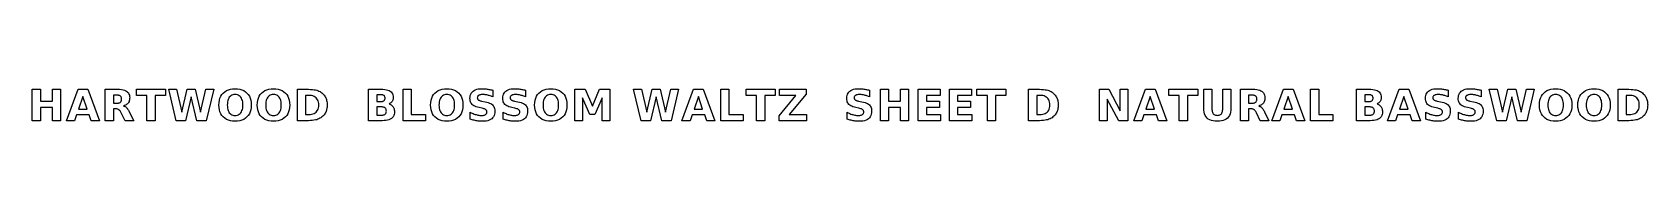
# Model space of a CAD drawing. Header units: millimetres. Extents: x 9 to 285, y 9 to 290.
# Drawn here: x 9.4 to 165.4, y 286.9 to 290.1 of the extents above.
import ezdxf

# ---------------------------------------------------------------- set-up
doc = ezdxf.new("R2010")
doc.units = ezdxf.units.MM
doc.layers.add('ENGRAVE', color=5, linetype='CONTINUOUS')

msp = doc.modelspace()

# ---------------------------------------------------------------- linework, layer by layer
at = {"layer": 'ENGRAVE', "color": 5}
for points in [[(12.1047, 290.0375), (12.1047, 287), (11.3214, 287), (11.3214, 288.2878), (10.1658, 288.2878), (10.1658, 287), (9.3825, 287), (9.3825, 290.0375), (10.1658, 290.0375), (10.1658, 288.8799), (11.3214, 288.8799), (11.3214, 290.0375), (12.1047, 290.0375)], [(15.8582, 287), (15.0708, 287), (14.8796, 287.5534), (13.6548, 287.5534), (13.4615, 287), (12.6742, 287), (13.7992, 290.0375), (14.7331, 290.0375), (15.8582, 287)], [(13.8501, 288.1169), (14.6822, 288.1169), (14.2672, 289.3254), (13.8501, 288.1169)], [(18.144, 289.9872), (18.2818, 289.948), (18.4017, 289.8976), (18.5039, 289.8361), (18.5893, 289.7625), (18.6593, 289.6758), (18.7137, 289.5762), (18.7525, 289.4636), (18.7758, 289.3379), (18.7836, 289.1993), (18.7796, 289.1019), (18.7674, 289.0105), (18.7472, 288.9252), (18.719, 288.8457), (18.6826, 288.7723), (18.6381, 288.7049), (18.5856, 288.6433), (18.5248, 288.5874), (18.4558, 288.5371), (18.3786, 288.4924), (18.2933, 288.4534), (18.1997, 288.4201), (18.2523, 288.4053), (18.3031, 288.3854), (18.352, 288.3603), (18.3991, 288.3301), (18.4443, 288.2948), (18.4876, 288.2543), (18.5301, 288.2075), (18.5727, 288.1533), (18.6155, 288.0918), (18.6585, 288.0228), (18.7016, 287.9464), (18.745, 287.8626), (19.1702, 287), (18.336, 287), (17.9657, 287.7548), (17.9284, 287.8267), (17.8908, 287.8907), (17.8531, 287.9466), (17.8152, 287.9944), (17.7771, 288.0343), (17.7389, 288.0661), (17.6985, 288.0916), (17.6538, 288.1124), (17.6049, 288.1286), (17.5517, 288.1402), (17.4943, 288.1472), (17.4327, 288.1495), (17.2109, 288.1495), (17.2109, 287), (16.4277, 287), (16.4277, 290.0375), (17.6239, 290.0375), (17.8151, 290.0319), (17.9885, 290.0151), (18.144, 289.9872)], [(17.9262, 288.816), (17.9529, 288.8564), (17.9736, 288.9033), (17.9885, 288.9567), (17.9974, 289.0168), (18.0003, 289.0833), (17.9974, 289.1492), (17.9885, 289.2086), (17.9736, 289.2614), (17.9529, 289.3076), (17.9262, 289.3473), (17.8935, 289.3804), (17.854, 289.4077), (17.8068, 289.4301), (17.7519, 289.4475), (17.6892, 289.4599), (17.6187, 289.4674), (17.5405, 289.4699), (17.2109, 289.4699), (17.2109, 288.6907), (17.5405, 288.6907), (17.6187, 288.6932), (17.6892, 288.7008), (17.7519, 288.7136), (17.8068, 288.7314), (17.854, 288.7543), (17.8935, 288.7822), (17.9262, 288.816)], [(20.4497, 289.4455), (19.4406, 289.4455), (19.4406, 290.0375), (22.2401, 290.0375), (22.2401, 289.4455), (21.233, 289.4455), (21.233, 287), (20.4497, 287), (20.4497, 289.4455)], [(25.6253, 287.8301), (26.1502, 290.0375), (26.8949, 290.0375), (26.1787, 287), (25.2754, 287), (24.724, 289.3092), (24.1788, 287), (23.2755, 287), (22.5532, 290.0375), (23.304, 290.0375), (23.8289, 287.8301), (24.3497, 290.0375), (25.1045, 290.0375), (25.6253, 287.8301)], [(30.1092, 289.6733), (30.236, 289.5248), (30.3398, 289.3584), (30.4205, 289.1744), (30.4781, 288.9726), (30.5127, 288.753), (30.5243, 288.5157), (30.5127, 288.279), (30.4781, 288.06), (30.4205, 287.8586), (30.3398, 287.6748), (30.236, 287.5086), (30.1092, 287.3601), (29.962, 287.232), (29.7973, 287.1273), (29.6148, 287.0458), (29.4148, 286.9876), (29.1971, 286.9526), (28.9618, 286.941), (28.727, 286.9526), (28.5098, 286.9876), (28.3099, 287.0458), (28.1276, 287.1273), (27.9627, 287.232), (27.8153, 287.3601), (27.6882, 287.5086), (27.5842, 287.6748), (27.5033, 287.8586), (27.4455, 288.06), (27.4108, 288.279), (27.3993, 288.5157), (27.4108, 288.753), (27.4455, 288.9726), (27.5033, 289.1744), (27.5842, 289.3584), (27.6882, 289.5248), (27.8153, 289.6733), (27.9627, 289.8014), (28.1276, 289.9062), (28.3099, 289.9877), (28.5098, 290.0459), (28.727, 290.0808), (28.9618, 290.0924), (29.1971, 290.0808), (29.4148, 290.0459), (29.6148, 289.9877), (29.7973, 289.9062), (29.962, 289.8014), (30.1092, 289.6733)], [(28.4063, 289.2603), (28.346, 289.1662), (28.2967, 289.06), (28.2583, 288.9419), (28.2309, 288.8118), (28.2145, 288.6698), (28.209, 288.5157), (28.2145, 288.3623), (28.2309, 288.2207), (28.2583, 288.091), (28.2967, 287.9732), (28.346, 287.8672), (28.4063, 287.7731), (28.4766, 287.6923), (28.5558, 287.6262), (28.6439, 287.5747), (28.7409, 287.538), (28.8469, 287.516), (28.9618, 287.5086), (29.0773, 287.516), (29.1837, 287.538), (29.2812, 287.5747), (29.3696, 287.6262), (29.4489, 287.6923), (29.5192, 287.7731), (29.5795, 287.8672), (29.6288, 287.9732), (29.6672, 288.091), (29.6946, 288.2207), (29.7111, 288.3623), (29.7166, 288.5157), (29.7111, 288.6698), (29.6946, 288.8118), (29.6672, 288.9419), (29.6288, 289.06), (29.5795, 289.1662), (29.5192, 289.2603), (29.4489, 289.3412), (29.3696, 289.4073), (29.2812, 289.4587), (29.1837, 289.4954), (29.0773, 289.5175), (28.9618, 289.5248), (28.8469, 289.5175), (28.7409, 289.4954), (28.6439, 289.4587), (28.5558, 289.4073), (28.4766, 289.3412), (28.4063, 289.2603)], [(33.818, 289.6733), (33.9448, 289.5248), (34.0485, 289.3584), (34.1292, 289.1744), (34.1869, 288.9726), (34.2215, 288.753), (34.233, 288.5157), (34.2215, 288.279), (34.1869, 288.06), (34.1292, 287.8586), (34.0485, 287.6748), (33.9448, 287.5086), (33.818, 287.3601), (33.6708, 287.232), (33.506, 287.1273), (33.3236, 287.0458), (33.1235, 286.9876), (32.9058, 286.9526), (32.6705, 286.941), (32.4358, 286.9526), (32.2185, 286.9876), (32.0187, 287.0458), (31.8363, 287.1273), (31.6715, 287.232), (31.524, 287.3601), (31.3969, 287.5086), (31.2929, 287.6748), (31.212, 287.8586), (31.1542, 288.06), (31.1195, 288.279), (31.108, 288.5157), (31.1195, 288.753), (31.1542, 288.9726), (31.212, 289.1744), (31.2929, 289.3584), (31.3969, 289.5248), (31.524, 289.6733), (31.6715, 289.8014), (31.8363, 289.9062), (32.0187, 289.9877), (32.2185, 290.0459), (32.4358, 290.0808), (32.6705, 290.0924), (32.9058, 290.0808), (33.1235, 290.0459), (33.3236, 289.9877), (33.506, 289.9062), (33.6708, 289.8014), (33.818, 289.6733)], [(32.1151, 289.2603), (32.0548, 289.1662), (32.0054, 289.06), (31.9671, 288.9419), (31.9397, 288.8118), (31.9232, 288.6698), (31.9177, 288.5157), (31.9232, 288.3623), (31.9397, 288.2207), (31.9671, 288.091), (32.0054, 287.9732), (32.0548, 287.8672), (32.1151, 287.7731), (32.1853, 287.6923), (32.2645, 287.6262), (32.3526, 287.5747), (32.4496, 287.538), (32.5556, 287.516), (32.6705, 287.5086), (32.786, 287.516), (32.8925, 287.538), (32.9899, 287.5747), (33.0783, 287.6262), (33.1576, 287.6923), (33.2279, 287.7731), (33.2882, 287.8672), (33.3376, 287.9732), (33.376, 288.091), (33.4034, 288.2207), (33.4198, 288.3623), (33.4253, 288.5157), (33.4198, 288.6698), (33.4034, 288.8118), (33.376, 288.9419), (33.3376, 289.06), (33.2882, 289.1662), (33.2279, 289.2603), (33.1576, 289.3412), (33.0783, 289.4073), (32.9899, 289.4587), (32.8925, 289.4954), (32.786, 289.5175), (32.6705, 289.5248), (32.5556, 289.5175), (32.4496, 289.4954), (32.3526, 289.4587), (32.2645, 289.4073), (32.1853, 289.3412), (32.1151, 289.2603)], [(36.7255, 289.969), (36.8482, 289.9388), (36.9584, 289.9021), (37.0633, 289.8578), (37.1628, 289.8058), (37.2569, 289.7462), (37.3457, 289.679), (37.429, 289.6042), (37.4972, 289.5339), (37.5592, 289.4602), (37.6152, 289.3829), (37.665, 289.3022), (37.7088, 289.2179), (37.7464, 289.1301), (37.7781, 289.0386), (37.8041, 288.9432), (37.8242, 288.8438), (37.8387, 288.7404), (37.8473, 288.6331), (37.8502, 288.5218), (37.8473, 288.4093), (37.8387, 288.3008), (37.8242, 288.1965), (37.8041, 288.0964), (37.7781, 288.0003), (37.7464, 287.9084), (37.7088, 287.8203), (37.665, 287.7358), (37.6152, 287.6549), (37.5592, 287.5775), (37.4972, 287.5036), (37.429, 287.4333), (37.3449, 287.3585), (37.2554, 287.2913), (37.1605, 287.2317), (37.0601, 287.1797), (36.9543, 287.1354), (36.8431, 287.0987), (36.7197, 287.0685), (36.5773, 287.0439), (36.4159, 287.0247), (36.2355, 287.011), (36.0361, 287.0027), (35.8177, 287), (34.9917, 287), (34.9917, 290.0375), (35.8177, 290.0375), (36.0385, 290.0348), (36.2396, 290.0266), (36.4212, 290.0128), (36.5831, 289.9937), (36.7255, 289.969)], [(36.5951, 287.6978), (36.6985, 287.7573), (36.7892, 287.8301), (36.8666, 287.9154), (36.9299, 288.0127), (36.9792, 288.122), (37.0143, 288.2433), (37.0354, 288.3766), (37.0425, 288.5218), (37.0355, 288.6664), (37.0144, 288.799), (36.9794, 288.9196), (36.9304, 289.0282), (36.8673, 289.1248), (36.7902, 289.2095), (36.6997, 289.2816), (36.5965, 289.3406), (36.4804, 289.3865), (36.3517, 289.4193), (36.2101, 289.4389), (36.0557, 289.4455), (35.775, 289.4455), (35.775, 287.592), (36.0557, 287.592), (36.2095, 287.5987), (36.3506, 287.6185), (36.4792, 287.6516), (36.5951, 287.6978)], [(44.2559, 288.2867), (44.2905, 288.2135), (44.3174, 288.1353), (44.3366, 288.0521), (44.3481, 287.9639), (44.352, 287.8708), (44.3437, 287.7305), (44.319, 287.6027), (44.2777, 287.4873), (44.22, 287.3843), (44.1457, 287.2938), (44.0549, 287.2157), (43.9473, 287.1498), (43.8225, 287.0958), (43.6806, 287.0539), (43.5214, 287.024), (43.3451, 287.006), (43.1516, 287), (41.8516, 287), (41.8516, 290.0375), (43.0275, 290.0375), (43.2287, 290.0322), (43.4106, 290.0163), (43.573, 289.9897), (43.7161, 289.9525), (43.8398, 289.9047), (43.9441, 289.8463), (44.0308, 289.7761), (44.1017, 289.6932), (44.1569, 289.5976), (44.1963, 289.4891), (44.22, 289.3679), (44.2279, 289.2339), (44.225, 289.1618), (44.2163, 289.0934), (44.2019, 289.0287), (44.1817, 288.9676), (44.1558, 288.9102), (44.1241, 288.8565), (44.0869, 288.8068), (44.0445, 288.7617), (43.9969, 288.7209), (43.9442, 288.6847), (43.8862, 288.6529), (43.823, 288.6256), (43.9039, 288.5977), (43.9785, 288.563), (44.0468, 288.5213), (44.1087, 288.4728), (44.1643, 288.4173), (44.2136, 288.355), (44.2559, 288.2867)], [(43.349, 288.943), (43.3782, 288.9722), (43.4021, 289.0058), (43.4207, 289.0437), (43.434, 289.0858), (43.4419, 289.1323), (43.4446, 289.183), (43.4419, 289.2332), (43.434, 289.2792), (43.4207, 289.3211), (43.4021, 289.3589), (43.3782, 289.3925), (43.349, 289.4221), (43.3146, 289.4473), (43.2753, 289.4679), (43.231, 289.4839), (43.1817, 289.4953), (43.1274, 289.5022), (43.0682, 289.5045), (42.6348, 289.5045), (42.6348, 288.8616), (43.0682, 288.8616), (43.1274, 288.8638), (43.1817, 288.8706), (43.231, 288.8819), (43.2753, 288.8977), (43.3146, 288.9181), (43.349, 288.943)], [(45.1941, 290.0375), (45.9774, 290.0375), (45.9774, 287.592), (47.3527, 287.592), (47.3527, 287), (45.1941, 287), (45.1941, 290.0375)], [(50.5508, 289.6733), (50.6776, 289.5248), (50.7814, 289.3584), (50.8621, 289.1744), (50.9197, 288.9726), (50.9543, 288.753), (50.9658, 288.5157), (50.9543, 288.279), (50.9197, 288.06), (50.8621, 287.8586), (50.7814, 287.6748), (50.6776, 287.5086), (50.5508, 287.3601), (50.4036, 287.232), (50.2388, 287.1273), (50.0564, 287.0458), (49.8563, 286.9876), (49.6386, 286.9526), (49.4033, 286.941), (49.1686, 286.9526), (48.9513, 286.9876), (48.7515, 287.0458), (48.5692, 287.1273), (48.4043, 287.232), (48.2569, 287.3601), (48.1297, 287.5086), (48.0257, 287.6748), (47.9448, 287.8586), (47.887, 288.06), (47.8524, 288.279), (47.8408, 288.5157), (47.8524, 288.753), (47.887, 288.9726), (47.9448, 289.1744), (48.0257, 289.3584), (48.1297, 289.5248), (48.2569, 289.6733), (48.4043, 289.8014), (48.5692, 289.9062), (48.7515, 289.9877), (48.9513, 290.0459), (49.1686, 290.0808), (49.4033, 290.0924), (49.6386, 290.0808), (49.8563, 290.0459), (50.0564, 289.9877), (50.2388, 289.9062), (50.4036, 289.8014), (50.5508, 289.6733)], [(48.8479, 289.2603), (48.7876, 289.1662), (48.7383, 289.06), (48.6999, 288.9419), (48.6725, 288.8118), (48.656, 288.6698), (48.6506, 288.5157), (48.656, 288.3623), (48.6725, 288.2207), (48.6999, 288.091), (48.7383, 287.9732), (48.7876, 287.8672), (48.8479, 287.7731), (48.9181, 287.6923), (48.9973, 287.6262), (49.0854, 287.5747), (49.1825, 287.538), (49.2884, 287.516), (49.4033, 287.5086), (49.5188, 287.516), (49.6253, 287.538), (49.7227, 287.5747), (49.8111, 287.6262), (49.8905, 287.6923), (49.9608, 287.7731), (50.0211, 287.8672), (50.0704, 287.9732), (50.1088, 288.091), (50.1362, 288.2207), (50.1526, 288.3623), (50.1581, 288.5157), (50.1526, 288.6698), (50.1362, 288.8118), (50.1088, 288.9419), (50.0704, 289.06), (50.0211, 289.1662), (49.9608, 289.2603), (49.8905, 289.3412), (49.8111, 289.4073), (49.7227, 289.4587), (49.6253, 289.4954), (49.5188, 289.5175), (49.4033, 289.5248), (49.2884, 289.5175), (49.1825, 289.4954), (49.0854, 289.4587), (48.9973, 289.4073), (48.9181, 289.3412), (48.8479, 289.2603)], [(53.4298, 289.4473), (53.3501, 289.4679), (53.2715, 289.4853), (53.1943, 289.4995), (53.1187, 289.5106), (53.0445, 289.5185), (52.9717, 289.5232), (52.9005, 289.5248), (52.811, 289.5227), (52.7296, 289.5162), (52.6563, 289.5055), (52.5912, 289.4905), (52.5343, 289.4711), (52.4854, 289.4475), (52.4444, 289.4194), (52.4108, 289.3865), (52.3847, 289.3488), (52.3661, 289.3065), (52.3549, 289.2593), (52.3512, 289.2074), (52.3537, 289.1682), (52.3612, 289.132), (52.3738, 289.0988), (52.3914, 289.0686), (52.414, 289.0414), (52.4417, 289.0172), (52.476, 288.995), (52.5184, 288.9739), (52.5691, 288.9539), (52.628, 288.9349), (52.695, 288.917), (52.7703, 288.9002), (53.1039, 288.8331), (53.2646, 288.7962), (53.4091, 288.7535), (53.5373, 288.7049), (53.6492, 288.6504), (53.7448, 288.5901), (53.8241, 288.5238), (53.8894, 288.4498), (53.9428, 288.3661), (53.9844, 288.2726), (54.014, 288.1694), (54.0318, 288.0565), (54.0378, 287.9338), (54.0295, 287.7735), (54.0046, 287.6274), (53.9632, 287.4957), (53.9053, 287.3782), (53.8308, 287.275), (53.7397, 287.1862), (53.6316, 287.1112), (53.5061, 287.05), (53.3631, 287.0023), (53.2026, 286.9682), (53.0247, 286.9478), (52.8293, 286.941), (52.7329, 286.9425), (52.6364, 286.9471), (52.5399, 286.9547), (52.4432, 286.9654), (52.3464, 286.9791), (52.2494, 286.9959), (52.1525, 287.0157), (52.0555, 287.0384), (51.9585, 287.0641), (51.8615, 287.0927), (51.7645, 287.1242), (51.6676, 287.1587), (51.6676, 287.8199), (51.764, 287.7705), (51.8594, 287.7253), (51.9537, 287.6844), (52.0469, 287.6477), (52.139, 287.6152), (52.2301, 287.587), (52.3201, 287.563), (52.409, 287.5434), (52.4969, 287.5282), (52.5837, 287.5173), (52.6694, 287.5108), (52.754, 287.5086), (52.8361, 287.511), (52.9115, 287.5181), (52.9803, 287.53), (53.0424, 287.5466), (53.0979, 287.568), (53.1466, 287.5941), (53.1883, 287.6246), (53.2224, 287.6592), (53.2489, 287.6978), (53.2678, 287.7406), (53.2792, 287.7874), (53.283, 287.8382), (53.2804, 287.8839), (53.2727, 287.9259), (53.2598, 287.9644), (53.2418, 287.9992), (53.2187, 288.0304), (53.1904, 288.0579), (53.1544, 288.0833), (53.1082, 288.1077), (53.0518, 288.1312), (52.9851, 288.1538), (52.9082, 288.1755), (52.8211, 288.1963), (52.518, 288.2634), (52.3729, 288.2992), (52.2414, 288.3414), (52.1235, 288.3901), (52.0193, 288.4452), (51.9287, 288.5067), (51.8517, 288.5747), (51.7873, 288.65), (51.7347, 288.7336), (51.6938, 288.8255), (51.6645, 288.9255), (51.647, 289.0339), (51.6411, 289.1505), (51.6493, 289.2959), (51.6737, 289.4297), (51.7144, 289.5518), (51.7713, 289.6623), (51.8446, 289.7611), (51.9341, 289.8483), (52.0389, 289.9229), (52.1579, 289.9839), (52.2911, 290.0314), (52.4386, 290.0653), (52.6004, 290.0857), (52.7764, 290.0924), (52.8602, 290.0914), (52.9448, 290.0883), (53.0302, 290.083), (53.1164, 290.0757), (53.2033, 290.0663), (53.2911, 290.0548), (53.3798, 290.0412), (53.4695, 290.0255), (53.5602, 290.0078), (53.6519, 289.9879), (53.7446, 289.9659), (53.8384, 289.9419), (53.8384, 289.299), (53.7553, 289.3348), (53.6729, 289.3675), (53.5912, 289.3972), (53.5101, 289.4238), (53.4298, 289.4473)], [(56.5973, 289.4473), (56.5177, 289.4679), (56.439, 289.4853), (56.3619, 289.4995), (56.2862, 289.5106), (56.212, 289.5185), (56.1393, 289.5232), (56.068, 289.5248), (55.9785, 289.5227), (55.8971, 289.5162), (55.8239, 289.5055), (55.7588, 289.4905), (55.7018, 289.4711), (55.653, 289.4475), (55.612, 289.4194), (55.5784, 289.3865), (55.5523, 289.3488), (55.5336, 289.3065), (55.5224, 289.2593), (55.5187, 289.2074), (55.5212, 289.1682), (55.5288, 289.132), (55.5414, 289.0988), (55.559, 289.0686), (55.5816, 289.0414), (55.6093, 289.0172), (55.6435, 288.995), (55.686, 288.9739), (55.7367, 288.9539), (55.7955, 288.9349), (55.8626, 288.917), (55.9378, 288.9002), (56.2715, 288.8331), (56.4322, 288.7962), (56.5767, 288.7535), (56.7048, 288.7049), (56.8167, 288.6504), (56.9124, 288.5901), (56.9917, 288.5238), (57.057, 288.4498), (57.1104, 288.3661), (57.1519, 288.2726), (57.1816, 288.1694), (57.1994, 288.0565), (57.2053, 287.9338), (57.197, 287.7735), (57.1722, 287.6274), (57.1308, 287.4957), (57.0729, 287.3782), (56.9983, 287.275), (56.9073, 287.1862), (56.7992, 287.1112), (56.6736, 287.05), (56.5306, 287.0023), (56.3702, 286.9682), (56.1922, 286.9478), (55.9968, 286.941), (55.9005, 286.9425), (55.804, 286.9471), (55.7074, 286.9547), (55.6107, 286.9654), (55.5139, 286.9791), (55.417, 286.9959), (55.32, 287.0157), (55.223, 287.0384), (55.1261, 287.0641), (55.0291, 287.0927), (54.9321, 287.1242), (54.8351, 287.1587), (54.8351, 287.8199), (54.9316, 287.7705), (55.0269, 287.7253), (55.1212, 287.6844), (55.2144, 287.6477), (55.3066, 287.6152), (55.3977, 287.587), (55.4877, 287.563), (55.5766, 287.5434), (55.6644, 287.5282), (55.7512, 287.5173), (55.8369, 287.5108), (55.9215, 287.5086), (56.0037, 287.511), (56.0791, 287.5181), (56.1479, 287.53), (56.21, 287.5466), (56.2654, 287.568), (56.3142, 287.5941), (56.3559, 287.6246), (56.3899, 287.6592), (56.4164, 287.6978), (56.4354, 287.7406), (56.4467, 287.7874), (56.4505, 287.8382), (56.4479, 287.8839), (56.4402, 287.9259), (56.4274, 287.9644), (56.4094, 287.9992), (56.3862, 288.0304), (56.358, 288.0579), (56.322, 288.0833), (56.2758, 288.1077), (56.2194, 288.1312), (56.1527, 288.1538), (56.0758, 288.1755), (55.9887, 288.1963), (55.6855, 288.2634), (55.5404, 288.2992), (55.409, 288.3414), (55.2911, 288.3901), (55.1869, 288.4452), (55.0962, 288.5067), (55.0192, 288.5747), (54.9549, 288.65), (54.9023, 288.7336), (54.8613, 288.8255), (54.8321, 288.9255), (54.8145, 289.0339), (54.8087, 289.1505), (54.8168, 289.2959), (54.8412, 289.4297), (54.8819, 289.5518), (54.9389, 289.6623), (55.0121, 289.7611), (55.1016, 289.8483), (55.2064, 289.9229), (55.3254, 289.9839), (55.4587, 290.0314), (55.6062, 290.0653), (55.7679, 290.0857), (55.9439, 290.0924), (56.0277, 290.0914), (56.1123, 290.0883), (56.1977, 290.083), (56.2839, 290.0757), (56.3709, 290.0663), (56.4587, 290.0548), (56.5473, 290.0412), (56.637, 290.0255), (56.7277, 290.0078), (56.8194, 289.9879), (56.9122, 289.9659), (57.0059, 289.9419), (57.0059, 289.299), (56.9229, 289.3348), (56.8405, 289.3675), (56.7587, 289.3972), (56.6777, 289.4238), (56.5973, 289.4473)], [(60.5946, 289.6733), (60.7215, 289.5248), (60.8252, 289.3584), (60.9059, 289.1744), (60.9636, 288.9726), (60.9982, 288.753), (61.0097, 288.5157), (60.9982, 288.279), (60.9636, 288.06), (60.9059, 287.8586), (60.8252, 287.6748), (60.7215, 287.5086), (60.5946, 287.3601), (60.4475, 287.232), (60.2827, 287.1273), (60.1003, 287.0458), (59.9002, 286.9876), (59.6825, 286.9526), (59.4472, 286.941), (59.2125, 286.9526), (58.9952, 286.9876), (58.7954, 287.0458), (58.613, 287.1273), (58.4482, 287.232), (58.3007, 287.3601), (58.1736, 287.5086), (58.0696, 287.6748), (57.9887, 287.8586), (57.9309, 288.06), (57.8962, 288.279), (57.8847, 288.5157), (57.8962, 288.753), (57.9309, 288.9726), (57.9887, 289.1744), (58.0696, 289.3584), (58.1736, 289.5248), (58.3007, 289.6733), (58.4482, 289.8014), (58.613, 289.9062), (58.7954, 289.9877), (58.9952, 290.0459), (59.2125, 290.0808), (59.4472, 290.0924), (59.6825, 290.0808), (59.9002, 290.0459), (60.1003, 289.9877), (60.2827, 289.9062), (60.4475, 289.8014), (60.5946, 289.6733)], [(58.8918, 289.2603), (58.8315, 289.1662), (58.7821, 289.06), (58.7438, 288.9419), (58.7163, 288.8118), (58.6999, 288.6698), (58.6944, 288.5157), (58.6999, 288.3623), (58.7163, 288.2207), (58.7438, 288.091), (58.7821, 287.9732), (58.8315, 287.8672), (58.8918, 287.7731), (58.962, 287.6923), (59.0412, 287.6262), (59.1293, 287.5747), (59.2263, 287.538), (59.3323, 287.516), (59.4472, 287.5086), (59.5627, 287.516), (59.6692, 287.538), (59.7666, 287.5747), (59.855, 287.6262), (59.9343, 287.6923), (60.0046, 287.7731), (60.0649, 287.8672), (60.1143, 287.9732), (60.1526, 288.091), (60.1801, 288.2207), (60.1965, 288.3623), (60.202, 288.5157), (60.1965, 288.6698), (60.1801, 288.8118), (60.1526, 288.9419), (60.1143, 289.06), (60.0649, 289.1662), (60.0046, 289.2603), (59.9343, 289.3412), (59.855, 289.4073), (59.7666, 289.4587), (59.6692, 289.4954), (59.5627, 289.5175), (59.4472, 289.5248), (59.3323, 289.5175), (59.2263, 289.4954), (59.1293, 289.4587), (59.0412, 289.4073), (58.962, 289.3412), (58.8918, 289.2603)], [(65.1477, 287), (64.4071, 287), (64.4071, 289.2217), (63.7073, 287.5839), (63.2109, 287.5839), (62.511, 289.2217), (62.511, 287), (61.7684, 287), (61.7684, 290.0375), (62.7653, 290.0375), (63.457, 288.4119), (64.1528, 290.0375), (65.1477, 290.0375), (65.1477, 287)], [(70.5124, 287.8301), (71.0373, 290.0375), (71.7819, 290.0375), (71.0658, 287), (70.1624, 287), (69.6111, 289.3092), (69.0658, 287), (68.1625, 287), (67.4403, 290.0375), (68.191, 290.0375), (68.7159, 287.8301), (69.2367, 290.0375), (69.9915, 290.0375), (70.5124, 287.8301)], [(75.2831, 287), (74.4958, 287), (74.3045, 287.5534), (73.0798, 287.5534), (72.8865, 287), (72.0991, 287), (73.2242, 290.0375), (74.158, 290.0375), (75.2831, 287)], [(73.2751, 288.1169), (74.1072, 288.1169), (73.6921, 289.3254), (73.2751, 288.1169)], [(75.8526, 290.0375), (76.6359, 290.0375), (76.6359, 287.592), (78.0112, 287.592), (78.0112, 287), (75.8526, 287), (75.8526, 290.0375)], [(79.3213, 289.4455), (78.3122, 289.4455), (78.3122, 290.0375), (81.1117, 290.0375), (81.1117, 289.4455), (80.1046, 289.4455), (80.1046, 287), (79.3213, 287), (79.3213, 289.4455)], [(84.1348, 287), (81.4879, 287), (81.4879, 287.474), (83.1175, 289.4455), (81.5347, 289.4455), (81.5347, 290.0375), (84.088, 290.0375), (84.088, 289.5635), (82.4583, 287.592), (84.1348, 287.592), (84.1348, 287)], [(89.8109, 289.4473), (89.7312, 289.4679), (89.6526, 289.4853), (89.5754, 289.4995), (89.4998, 289.5106), (89.4256, 289.5185), (89.3528, 289.5232), (89.2816, 289.5248), (89.1921, 289.5227), (89.1107, 289.5162), (89.0374, 289.5055), (88.9723, 289.4905), (88.9154, 289.4711), (88.8665, 289.4475), (88.8255, 289.4194), (88.7919, 289.3865), (88.7658, 289.3488), (88.7472, 289.3065), (88.736, 289.2593), (88.7323, 289.2074), (88.7348, 289.1682), (88.7423, 289.132), (88.7549, 289.0988), (88.7725, 289.0686), (88.7951, 289.0414), (88.8228, 289.0172), (88.8571, 288.995), (88.8995, 288.9739), (88.9502, 288.9539), (89.0091, 288.9349), (89.0761, 288.917), (89.1514, 288.9002), (89.485, 288.8331), (89.6458, 288.7962), (89.7902, 288.7535), (89.9184, 288.7049), (90.0303, 288.6504), (90.1259, 288.5901), (90.2052, 288.5238), (90.2705, 288.4498), (90.3239, 288.3661), (90.3655, 288.2726), (90.3951, 288.1694), (90.4129, 288.0565), (90.4189, 287.9338), (90.4106, 287.7735), (90.3857, 287.6274), (90.3444, 287.4957), (90.2864, 287.3782), (90.2119, 287.275), (90.1208, 287.1862), (90.0127, 287.1112), (89.8872, 287.05), (89.7442, 287.0023), (89.5837, 286.9682), (89.4058, 286.9478), (89.2104, 286.941), (89.114, 286.9425), (89.0175, 286.9471), (88.921, 286.9547), (88.8243, 286.9654), (88.7275, 286.9791), (88.6305, 286.9959), (88.5336, 287.0157), (88.4366, 287.0384), (88.3396, 287.0641), (88.2426, 287.0927), (88.1456, 287.1242), (88.0487, 287.1587), (88.0487, 287.8199), (88.1451, 287.7705), (88.2405, 287.7253), (88.3348, 287.6844), (88.428, 287.6477), (88.5201, 287.6152), (88.6112, 287.587), (88.7012, 287.563), (88.7901, 287.5434), (88.878, 287.5282), (88.9648, 287.5173), (89.0505, 287.5108), (89.1351, 287.5086), (89.2172, 287.511), (89.2927, 287.5181), (89.3614, 287.53), (89.4235, 287.5466), (89.479, 287.568), (89.5278, 287.5941), (89.5694, 287.6246), (89.6035, 287.6592), (89.63, 287.6978), (89.6489, 287.7406), (89.6603, 287.7874), (89.6641, 287.8382), (89.6615, 287.8839), (89.6538, 287.9259), (89.6409, 287.9644), (89.6229, 287.9992), (89.5998, 288.0304), (89.5715, 288.0579), (89.5355, 288.0833), (89.4893, 288.1077), (89.4329, 288.1312), (89.3662, 288.1538), (89.2893, 288.1755), (89.2022, 288.1963), (88.8991, 288.2634), (88.754, 288.2992), (88.6225, 288.3414), (88.5046, 288.3901), (88.4004, 288.4452), (88.3098, 288.5067), (88.2328, 288.5747), (88.1684, 288.65), (88.1158, 288.7336), (88.0749, 288.8255), (88.0456, 288.9255), (88.0281, 289.0339), (88.0222, 289.1505), (88.0304, 289.2959), (88.0548, 289.4297), (88.0955, 289.5518), (88.1524, 289.6623), (88.2257, 289.7611), (88.3152, 289.8483), (88.42, 289.9229), (88.539, 289.9839), (88.6722, 290.0314), (88.8197, 290.0653), (88.9815, 290.0857), (89.1575, 290.0924), (89.2413, 290.0914), (89.3259, 290.0883), (89.4113, 290.083), (89.4975, 290.0757), (89.5844, 290.0663), (89.6722, 290.0548), (89.7609, 290.0412), (89.8506, 290.0255), (89.9413, 290.0078), (90.033, 289.9879), (90.1257, 289.9659), (90.2195, 289.9419), (90.2195, 289.299), (90.1364, 289.3348), (90.054, 289.3675), (89.9723, 289.3972), (89.8912, 289.4238), (89.8109, 289.4473)], [(93.9954, 290.0375), (93.9954, 287), (93.2121, 287), (93.2121, 288.2878), (92.0565, 288.2878), (92.0565, 287), (91.2732, 287), (91.2732, 290.0375), (92.0565, 290.0375), (92.0565, 288.8799), (93.2121, 288.8799), (93.2121, 290.0375), (93.9954, 290.0375)], [(96.9615, 288.8799), (96.9615, 288.2878), (95.7103, 288.2878), (95.7103, 287.592), (97.0856, 287.592), (97.0856, 287), (94.927, 287), (94.927, 290.0375), (97.0409, 290.0375), (97.0409, 289.4455), (95.7103, 289.4455), (95.7103, 288.8799), (96.9615, 288.8799)], [(99.9744, 288.2878), (98.7232, 288.2878), (98.7232, 287.592), (100.0986, 287.592), (100.0986, 287), (97.9399, 287), (97.9399, 290.0375), (100.0538, 290.0375), (100.0538, 289.4455), (98.7232, 289.4455), (98.7232, 288.8799), (99.9744, 288.8799), (99.9744, 288.2878)], [(101.5999, 289.4455), (100.5907, 289.4455), (100.5907, 290.0375), (103.3902, 290.0375), (103.3902, 289.4455), (102.3831, 289.4455), (102.3831, 287), (101.5999, 287), (101.5999, 289.4455)], [(107.3128, 289.969), (107.4355, 289.9388), (107.5457, 289.9021), (107.6506, 289.8578), (107.7501, 289.8058), (107.8442, 289.7462), (107.933, 289.679), (108.0164, 289.6042), (108.0845, 289.5339), (108.1466, 289.4602), (108.2025, 289.3829), (108.2524, 289.3022), (108.2961, 289.2179), (108.3337, 289.1301), (108.3654, 289.0386), (108.3914, 288.9432), (108.4116, 288.8438), (108.426, 288.7404), (108.4346, 288.6331), (108.4375, 288.5218), (108.4346, 288.4093), (108.426, 288.3008), (108.4116, 288.1965), (108.3914, 288.0964), (108.3654, 288.0003), (108.3337, 287.9084), (108.2961, 287.8203), (108.2524, 287.7358), (108.2025, 287.6549), (108.1466, 287.5775), (108.0845, 287.5036), (108.0164, 287.4333), (107.9323, 287.3585), (107.8427, 287.2913), (107.7478, 287.2317), (107.6474, 287.1797), (107.5416, 287.1354), (107.4304, 287.0987), (107.307, 287.0685), (107.1646, 287.0439), (107.0032, 287.0247), (106.8228, 287.011), (106.6234, 287.0027), (106.405, 287), (105.579, 287), (105.579, 290.0375), (106.405, 290.0375), (106.6258, 290.0348), (106.827, 290.0266), (107.0085, 290.0128), (107.1705, 289.9937), (107.3128, 289.969)], [(107.1824, 287.6978), (107.2858, 287.7573), (107.3765, 287.8301), (107.4539, 287.9154), (107.5172, 288.0127), (107.5665, 288.122), (107.6017, 288.2433), (107.6228, 288.3766), (107.6298, 288.5218), (107.6228, 288.6664), (107.6018, 288.799), (107.5667, 288.9196), (107.5177, 289.0282), (107.4546, 289.1248), (107.3775, 289.2095), (107.287, 289.2816), (107.1838, 289.3406), (107.0678, 289.3865), (106.939, 289.4193), (106.7974, 289.4389), (106.6431, 289.4455), (106.3623, 289.4455), (106.3623, 287.592), (106.6431, 287.592), (106.7968, 287.5987), (106.938, 287.6185), (107.0665, 287.6516), (107.1824, 287.6978)], [(115.1611, 287), (114.2862, 287), (113.1815, 289.0833), (113.1815, 287), (112.4389, 287), (112.4389, 290.0375), (113.3137, 290.0375), (114.4185, 287.9542), (114.4185, 290.0375), (115.1611, 290.0375), (115.1611, 287)], [(118.9146, 287), (118.1272, 287), (117.936, 287.5534), (116.7112, 287.5534), (116.5179, 287), (115.7306, 287), (116.8556, 290.0375), (117.7895, 290.0375), (118.9146, 287)], [(116.9065, 288.1169), (117.7386, 288.1169), (117.3236, 289.3254), (116.9065, 288.1169)], [(120.131, 289.4455), (119.1219, 289.4455), (119.1219, 290.0375), (121.9214, 290.0375), (121.9214, 289.4455), (120.9143, 289.4455), (120.9143, 287), (120.131, 287), (120.131, 289.4455)], [(123.3309, 287.8102), (123.3617, 287.7384), (123.3993, 287.6785), (123.4446, 287.6291), (123.4986, 287.5887), (123.5613, 287.5572), (123.6326, 287.5347), (123.7125, 287.5213), (123.8011, 287.5168), (123.8903, 287.5213), (123.9708, 287.5347), (124.0424, 287.5572), (124.1054, 287.5887), (124.1595, 287.6291), (124.205, 287.6785), (124.2426, 287.7384), (124.2733, 287.8102), (124.2973, 287.8939), (124.3144, 287.9896), (124.3246, 288.0971), (124.328, 288.2166), (124.328, 290.0375), (125.1113, 290.0375), (125.1113, 288.2166), (125.1023, 288.0108), (125.0754, 287.8233), (125.0305, 287.6541), (124.9676, 287.5032), (124.8867, 287.3706), (124.7878, 287.2563), (124.6706, 287.16), (124.5344, 287.0812), (124.3794, 287.0198), (124.2055, 286.976), (124.0128, 286.9498), (123.8011, 286.941), (123.5901, 286.9498), (123.3978, 286.976), (123.2243, 287.0198), (123.0696, 287.0812), (122.9336, 287.16), (122.8164, 287.2563), (122.7176, 287.3706), (122.6367, 287.5032), (122.5738, 287.6541), (122.5289, 287.8233), (122.5019, 288.0108), (122.4929, 288.2166), (122.4929, 290.0375), (123.2762, 290.0375), (123.2762, 288.2166), (123.2796, 288.0971), (123.2899, 287.9896), (123.307, 287.8939), (123.3309, 287.8102)], [(127.7593, 289.9872), (127.8971, 289.948), (128.017, 289.8976), (128.1192, 289.8361), (128.2047, 289.7625), (128.2746, 289.6758), (128.329, 289.5762), (128.3678, 289.4636), (128.3912, 289.3379), (128.3989, 289.1993), (128.3949, 289.1019), (128.3828, 289.0105), (128.3626, 288.9252), (128.3343, 288.8457), (128.2979, 288.7723), (128.2535, 288.7049), (128.2009, 288.6433), (128.1401, 288.5874), (128.0711, 288.5371), (127.9939, 288.4924), (127.9086, 288.4534), (127.815, 288.4201), (127.8677, 288.4053), (127.9184, 288.3854), (127.9674, 288.3603), (128.0144, 288.3301), (128.0596, 288.2948), (128.1029, 288.2543), (128.1454, 288.2075), (128.188, 288.1533), (128.2308, 288.0918), (128.2738, 288.0228), (128.317, 287.9464), (128.3603, 287.8626), (128.7855, 287), (127.9513, 287), (127.5811, 287.7548), (127.5437, 287.8267), (127.5061, 287.8907), (127.4684, 287.9466), (127.4305, 287.9944), (127.3924, 288.0343), (127.3542, 288.0661), (127.3138, 288.0916), (127.2691, 288.1124), (127.2202, 288.1286), (127.167, 288.1402), (127.1096, 288.1472), (127.048, 288.1495), (126.8263, 288.1495), (126.8263, 287), (126.043, 287), (126.043, 290.0375), (127.2393, 290.0375), (127.4304, 290.0319), (127.6038, 290.0151), (127.7593, 289.9872)], [(127.5415, 288.816), (127.5682, 288.8564), (127.5889, 288.9033), (127.6038, 288.9567), (127.6127, 289.0168), (127.6156, 289.0833), (127.6127, 289.1492), (127.6038, 289.2086), (127.5889, 289.2614), (127.5682, 289.3076), (127.5415, 289.3473), (127.5088, 289.3804), (127.4694, 289.4077), (127.4221, 289.4301), (127.3672, 289.4475), (127.3045, 289.4599), (127.234, 289.4674), (127.1558, 289.4699), (126.8263, 289.4699), (126.8263, 288.6907), (127.1558, 288.6907), (127.234, 288.6932), (127.3045, 288.7008), (127.3672, 288.7136), (127.4221, 288.7314), (127.4694, 288.7543), (127.5088, 288.7822), (127.5415, 288.816)], [(132.2399, 287), (131.4526, 287), (131.2613, 287.5534), (130.0365, 287.5534), (129.8433, 287), (129.0559, 287), (130.181, 290.0375), (131.1148, 290.0375), (132.2399, 287)], [(130.2319, 288.1169), (131.064, 288.1169), (130.6489, 289.3254), (130.2319, 288.1169)], [(132.8094, 290.0375), (133.5927, 290.0375), (133.5927, 287.592), (134.968, 287.592), (134.968, 287), (132.8094, 287), (132.8094, 290.0375)], [(139.6873, 288.2135), (139.7142, 288.1353), (139.7334, 288.0521), (139.7449, 287.9639), (139.7488, 287.8708), (139.7405, 287.7305), (139.7158, 287.6027), (139.6745, 287.4873), (139.6168, 287.3843), (139.5425, 287.2938), (139.4517, 287.2157), (139.3441, 287.1498), (139.2194, 287.0958), (139.0774, 287.0539), (138.9182, 287.024), (138.7419, 287.006), (138.5484, 287), (137.2484, 287), (137.2484, 290.0375), (138.4243, 290.0375), (138.6255, 290.0322), (138.8074, 290.0163), (138.9698, 289.9897), (139.1129, 289.9525), (139.2366, 289.9047), (139.3409, 289.8463), (139.4276, 289.7761), (139.4985, 289.6932), (139.5537, 289.5976), (139.5931, 289.4891), (139.6168, 289.3679), (139.6247, 289.2339), (139.6218, 289.1618), (139.6131, 289.0934), (139.5987, 289.0287), (139.5786, 288.9676), (139.5526, 288.9102), (139.5209, 288.8565), (139.4837, 288.8068), (139.4413, 288.7617), (139.3938, 288.7209), (139.341, 288.6847), (139.283, 288.6529), (139.2198, 288.6256), (139.3007, 288.5977), (139.3753, 288.563), (139.4436, 288.5213), (139.5055, 288.4728), (139.5612, 288.4173), (139.6104, 288.355), (139.6527, 288.2867), (139.6873, 288.2135)], [(138.775, 288.9722), (138.7989, 289.0058), (138.8175, 289.0437), (138.8308, 289.0858), (138.8387, 289.1323), (138.8414, 289.183), (138.8387, 289.2332), (138.8308, 289.2792), (138.8175, 289.3211), (138.7989, 289.3589), (138.775, 289.3925), (138.7458, 289.4221), (138.7114, 289.4473), (138.6721, 289.4679), (138.6278, 289.4839), (138.5785, 289.4953), (138.5242, 289.5022), (138.465, 289.5045), (138.0317, 289.5045), (138.0317, 288.8616), (138.465, 288.8616), (138.5242, 288.8638), (138.5785, 288.8706), (138.6278, 288.8819), (138.6721, 288.8977), (138.7114, 288.9181), (138.7458, 288.943), (138.775, 288.9722)], [(143.4128, 287), (142.6254, 287), (142.4342, 287.5534), (141.2094, 287.5534), (141.0161, 287), (140.2288, 287), (141.3538, 290.0375), (142.2877, 290.0375), (143.4128, 287)], [(141.4047, 288.1169), (142.2368, 288.1169), (141.8218, 289.3254), (141.4047, 288.1169)], [(145.6875, 289.4473), (145.6078, 289.4679), (145.5292, 289.4853), (145.4521, 289.4995), (145.3764, 289.5106), (145.3022, 289.5185), (145.2295, 289.5232), (145.1582, 289.5248), (145.0687, 289.5227), (144.9873, 289.5162), (144.9141, 289.5055), (144.849, 289.4905), (144.792, 289.4711), (144.7432, 289.4475), (144.7021, 289.4194), (144.6686, 289.3865), (144.6425, 289.3488), (144.6238, 289.3065), (144.6126, 289.2593), (144.6089, 289.2074), (144.6114, 289.1682), (144.6189, 289.132), (144.6315, 289.0988), (144.6491, 289.0686), (144.6718, 289.0414), (144.6994, 289.0172), (144.7337, 288.995), (144.7762, 288.9739), (144.8268, 288.9539), (144.8857, 288.9349), (144.9527, 288.917), (145.028, 288.9002), (145.3617, 288.8331), (145.5224, 288.7962), (145.6668, 288.7535), (145.795, 288.7049), (145.9069, 288.6504), (146.0025, 288.5901), (146.0819, 288.5238), (146.1471, 288.4498), (146.2005, 288.3661), (146.2421, 288.2726), (146.2718, 288.1694), (146.2896, 288.0565), (146.2955, 287.9338), (146.2872, 287.7735), (146.2624, 287.6274), (146.221, 287.4957), (146.163, 287.3782), (146.0885, 287.275), (145.9974, 287.1862), (145.8894, 287.1112), (145.7638, 287.05), (145.6208, 287.0023), (145.4603, 286.9682), (145.2824, 286.9478), (145.087, 286.941), (144.9906, 286.9425), (144.8942, 286.9471), (144.7976, 286.9547), (144.7009, 286.9654), (144.6041, 286.9791), (144.5072, 286.9959), (144.4102, 287.0157), (144.3132, 287.0384), (144.2162, 287.0641), (144.1192, 287.0927), (144.0223, 287.1242), (143.9253, 287.1587), (143.9253, 287.8199), (144.0217, 287.7705), (144.1171, 287.7253), (144.2114, 287.6844), (144.3046, 287.6477), (144.3968, 287.6152), (144.4878, 287.587), (144.5778, 287.563), (144.6668, 287.5434), (144.7546, 287.5282), (144.8414, 287.5173), (144.9271, 287.5108), (145.0117, 287.5086), (145.0938, 287.511), (145.1693, 287.5181), (145.2381, 287.53), (145.3002, 287.5466), (145.3556, 287.568), (145.4044, 287.5941), (145.446, 287.6246), (145.4801, 287.6592), (145.5066, 287.6978), (145.5255, 287.7406), (145.5369, 287.7874), (145.5407, 287.8382), (145.5381, 287.8839), (145.5304, 287.9259), (145.5175, 287.9644), (145.4995, 287.9992), (145.4764, 288.0304), (145.4481, 288.0579), (145.4121, 288.0833), (145.3659, 288.1077), (145.3095, 288.1312), (145.2429, 288.1538), (145.166, 288.1755), (145.0789, 288.1963), (144.7757, 288.2634), (144.6306, 288.2992), (144.4991, 288.3414), (144.3813, 288.3901), (144.277, 288.4452), (144.1864, 288.5067), (144.1094, 288.5747), (144.0451, 288.65), (143.9924, 288.7336), (143.9515, 288.8255), (143.9222, 288.9255), (143.9047, 289.0339), (143.8988, 289.1505), (143.907, 289.2959), (143.9314, 289.4297), (143.9721, 289.5518), (144.0291, 289.6623), (144.1023, 289.7611), (144.1918, 289.8483), (144.2966, 289.9229), (144.4156, 289.9839), (144.5489, 290.0314), (144.6964, 290.0653), (144.8581, 290.0857), (145.0341, 290.0924), (145.1179, 290.0914), (145.2025, 290.0883), (145.2879, 290.083), (145.3741, 290.0757), (145.4611, 290.0663), (145.5488, 290.0548), (145.6375, 290.0412), (145.7272, 290.0255), (145.8179, 290.0078), (145.9096, 289.9879), (146.0024, 289.9659), (146.0961, 289.9419), (146.0961, 289.299), (146.013, 289.3348), (145.9306, 289.3675), (145.8489, 289.3972), (145.7679, 289.4238), (145.6875, 289.4473)], [(148.9354, 289.4238), (148.8551, 289.4473), (148.7754, 289.4679), (148.6968, 289.4853), (148.6196, 289.4995), (148.544, 289.5106), (148.4698, 289.5185), (148.397, 289.5232), (148.3258, 289.5248), (148.2362, 289.5227), (148.1549, 289.5162), (148.0816, 289.5055), (148.0165, 289.4905), (147.9596, 289.4711), (147.9107, 289.4475), (147.8697, 289.4194), (147.8361, 289.3865), (147.81, 289.3488), (147.7914, 289.3065), (147.7802, 289.2593), (147.7764, 289.2074), (147.779, 289.1682), (147.7865, 289.132), (147.7991, 289.0988), (147.8167, 289.0686), (147.8393, 289.0414), (147.867, 289.0172), (147.9013, 288.995), (147.9437, 288.9739), (147.9944, 288.9539), (148.0533, 288.9349), (148.1203, 288.917), (148.1956, 288.9002), (148.5292, 288.8331), (148.6899, 288.7962), (148.8344, 288.7535), (148.9626, 288.7049), (149.0745, 288.6504), (149.1701, 288.5901), (149.2494, 288.5238), (149.3147, 288.4498), (149.3681, 288.3661), (149.4096, 288.2726), (149.4393, 288.1694), (149.4571, 288.0565), (149.4631, 287.9338), (149.4548, 287.7735), (149.4299, 287.6274), (149.3885, 287.4957), (149.3306, 287.3782), (149.2561, 287.275), (149.165, 287.1862), (149.0569, 287.1112), (148.9314, 287.05), (148.7884, 287.0023), (148.6279, 286.9682), (148.45, 286.9478), (148.2546, 286.941), (148.1582, 286.9425), (148.0617, 286.9471), (147.9651, 286.9547), (147.8685, 286.9654), (147.7716, 286.9791), (147.6747, 286.9959), (147.5777, 287.0157), (147.4808, 287.0384), (147.3838, 287.0641), (147.2868, 287.0927), (147.1898, 287.1242), (147.0929, 287.1587), (147.0929, 287.8199), (147.1893, 287.7705), (147.2847, 287.7253), (147.379, 287.6844), (147.4722, 287.6477), (147.5643, 287.6152), (147.6554, 287.587), (147.7454, 287.563), (147.8343, 287.5434), (147.9222, 287.5282), (148.0089, 287.5173), (148.0947, 287.5108), (148.1793, 287.5086), (148.2614, 287.511), (148.3368, 287.5181), (148.4056, 287.53), (148.4677, 287.5466), (148.5232, 287.568), (148.5719, 287.5941), (148.6136, 287.6246), (148.6477, 287.6592), (148.6742, 287.6978), (148.6931, 287.7406), (148.7045, 287.7874), (148.7083, 287.8382), (148.7057, 287.8839), (148.698, 287.9259), (148.6851, 287.9644), (148.6671, 287.9992), (148.644, 288.0304), (148.6157, 288.0579), (148.5797, 288.0833), (148.5335, 288.1077), (148.4771, 288.1312), (148.4104, 288.1538), (148.3335, 288.1755), (148.2464, 288.1963), (147.9433, 288.2634), (147.7982, 288.2992), (147.6667, 288.3414), (147.5488, 288.3901), (147.4446, 288.4452), (147.354, 288.5067), (147.277, 288.5747), (147.2126, 288.65), (147.16, 288.7336), (147.119, 288.8255), (147.0898, 288.9255), (147.0723, 289.0339), (147.0664, 289.1505), (147.0745, 289.2959), (147.099, 289.4297), (147.1396, 289.5518), (147.1966, 289.6623), (147.2699, 289.7611), (147.3594, 289.8483), (147.4642, 289.9229), (147.5832, 289.9839), (147.7164, 290.0314), (147.8639, 290.0653), (148.0257, 290.0857), (148.2017, 290.0924), (148.2855, 290.0914), (148.3701, 290.0883), (148.4555, 290.083), (148.5416, 290.0757), (148.6286, 290.0663), (148.7164, 290.0548), (148.8051, 290.0412), (148.8947, 290.0255), (148.9855, 290.0078), (149.0772, 289.9879), (149.1699, 289.9659), (149.2637, 289.9419), (149.2637, 289.299), (149.1806, 289.3348), (149.0982, 289.3675), (149.0165, 289.3972), (148.9354, 289.4238)], [(153.656, 290.0375), (154.4006, 290.0375), (153.6845, 287), (152.7812, 287), (152.2298, 289.3092), (151.6846, 287), (150.7812, 287), (150.059, 290.0375), (150.8097, 290.0375), (151.3346, 287.8301), (151.8555, 290.0375), (152.6103, 290.0375), (153.1311, 287.8301), (153.656, 290.0375)], [(157.615, 289.6733), (157.7418, 289.5248), (157.8456, 289.3584), (157.9263, 289.1744), (157.9839, 288.9726), (158.0185, 288.753), (158.03, 288.5157), (158.0185, 288.279), (157.9839, 288.06), (157.9263, 287.8586), (157.8456, 287.6748), (157.7418, 287.5086), (157.615, 287.3601), (157.4678, 287.232), (157.303, 287.1273), (157.1206, 287.0458), (156.9205, 286.9876), (156.7029, 286.9526), (156.4675, 286.941), (156.2328, 286.9526), (156.0155, 286.9876), (155.8157, 287.0458), (155.6334, 287.1273), (155.4685, 287.232), (155.3211, 287.3601), (155.194, 287.5086), (155.0899, 287.6748), (155.009, 287.8586), (154.9513, 288.06), (154.9166, 288.279), (154.905, 288.5157), (154.9166, 288.753), (154.9513, 288.9726), (155.009, 289.1744), (155.0899, 289.3584), (155.194, 289.5248), (155.3211, 289.6733), (155.4685, 289.8014), (155.6334, 289.9062), (155.8157, 289.9877), (156.0155, 290.0459), (156.2328, 290.0808), (156.4675, 290.0924), (156.7029, 290.0808), (156.9205, 290.0459), (157.1206, 289.9877), (157.303, 289.9062), (157.4678, 289.8014), (157.615, 289.6733)], [(155.9121, 289.2603), (155.8518, 289.1662), (155.8025, 289.06), (155.7641, 288.9419), (155.7367, 288.8118), (155.7202, 288.6698), (155.7148, 288.5157), (155.7202, 288.3623), (155.7367, 288.2207), (155.7641, 288.091), (155.8025, 287.9732), (155.8518, 287.8672), (155.9121, 287.7731), (155.9824, 287.6923), (156.0615, 287.6262), (156.1496, 287.5747), (156.2467, 287.538), (156.3526, 287.516), (156.4675, 287.5086), (156.583, 287.516), (156.6895, 287.538), (156.7869, 287.5747), (156.8753, 287.6262), (156.9547, 287.6923), (157.025, 287.7731), (157.0853, 287.8672), (157.1346, 287.9732), (157.173, 288.091), (157.2004, 288.2207), (157.2168, 288.3623), (157.2223, 288.5157), (157.2168, 288.6698), (157.2004, 288.8118), (157.173, 288.9419), (157.1346, 289.06), (157.0853, 289.1662), (157.025, 289.2603), (156.9547, 289.3412), (156.8753, 289.4073), (156.7869, 289.4587), (156.6895, 289.4954), (156.583, 289.5175), (156.4675, 289.5248), (156.3526, 289.5175), (156.2467, 289.4954), (156.1496, 289.4587), (156.0615, 289.4073), (155.9824, 289.3412), (155.9121, 289.2603)], [(161.3237, 289.6733), (161.4505, 289.5248), (161.5543, 289.3584), (161.635, 289.1744), (161.6927, 288.9726), (161.7272, 288.753), (161.7388, 288.5157), (161.7272, 288.279), (161.6927, 288.06), (161.635, 287.8586), (161.5543, 287.6748), (161.4505, 287.5086), (161.3237, 287.3601), (161.1766, 287.232), (161.0118, 287.1273), (160.8293, 287.0458), (160.6293, 286.9876), (160.4116, 286.9526), (160.1763, 286.941), (159.9415, 286.9526), (159.7243, 286.9876), (159.5245, 287.0458), (159.3421, 287.1273), (159.1772, 287.232), (159.0298, 287.3601), (158.9027, 287.5086), (158.7987, 287.6748), (158.7178, 287.8586), (158.66, 288.06), (158.6253, 288.279), (158.6138, 288.5157), (158.6253, 288.753), (158.66, 288.9726), (158.7178, 289.1744), (158.7987, 289.3584), (158.9027, 289.5248), (159.0298, 289.6733), (159.1772, 289.8014), (159.3421, 289.9062), (159.5245, 289.9877), (159.7243, 290.0459), (159.9415, 290.0808), (160.1763, 290.0924), (160.4116, 290.0808), (160.6293, 290.0459), (160.8293, 289.9877), (161.0118, 289.9062), (161.1766, 289.8014), (161.3237, 289.6733)], [(159.6208, 289.2603), (159.5605, 289.1662), (159.5112, 289.06), (159.4728, 288.9419), (159.4454, 288.8118), (159.429, 288.6698), (159.4235, 288.5157), (159.429, 288.3623), (159.4454, 288.2207), (159.4728, 288.091), (159.5112, 287.9732), (159.5605, 287.8672), (159.6208, 287.7731), (159.6911, 287.6923), (159.7703, 287.6262), (159.8584, 287.5747), (159.9554, 287.538), (160.0614, 287.516), (160.1763, 287.5086), (160.2918, 287.516), (160.3983, 287.538), (160.4957, 287.5747), (160.5841, 287.6262), (160.6634, 287.6923), (160.7337, 287.7731), (160.794, 287.8672), (160.8434, 287.9732), (160.8817, 288.091), (160.9091, 288.2207), (160.9256, 288.3623), (160.9311, 288.5157), (160.9256, 288.6698), (160.9091, 288.8118), (160.8817, 288.9419), (160.8434, 289.06), (160.794, 289.1662), (160.7337, 289.2603), (160.6634, 289.3412), (160.5841, 289.4073), (160.4957, 289.4587), (160.3983, 289.4954), (160.2918, 289.5175), (160.1763, 289.5248), (160.0614, 289.5175), (159.9554, 289.4954), (159.8584, 289.4587), (159.7703, 289.4073), (159.6911, 289.3412), (159.6208, 289.2603)], [(164.354, 289.9388), (164.4642, 289.9021), (164.5691, 289.8578), (164.6685, 289.8058), (164.7627, 289.7462), (164.8514, 289.679), (164.9348, 289.6042), (165.003, 289.5339), (165.065, 289.4602), (165.121, 289.3829), (165.1708, 289.3022), (165.2146, 289.2179), (165.2522, 289.1301), (165.2839, 289.0386), (165.3098, 288.9432), (165.33, 288.8438), (165.3444, 288.7404), (165.3531, 288.6331), (165.356, 288.5218), (165.3531, 288.4093), (165.3444, 288.3008), (165.33, 288.1965), (165.3098, 288.0964), (165.2839, 288.0003), (165.2522, 287.9084), (165.2146, 287.8203), (165.1708, 287.7358), (165.121, 287.6549), (165.065, 287.5775), (165.003, 287.5036), (164.9348, 287.4333), (164.8507, 287.3585), (164.7612, 287.2913), (164.6663, 287.2317), (164.5659, 287.1797), (164.4601, 287.1354), (164.3489, 287.0987), (164.2255, 287.0685), (164.083, 287.0439), (163.9216, 287.0247), (163.7412, 287.011), (163.5419, 287.0027), (163.3235, 287), (162.4975, 287), (162.4975, 290.0375), (163.3235, 290.0375), (163.5443, 290.0348), (163.7454, 290.0266), (163.927, 290.0128), (164.0889, 289.9937), (164.2312, 289.969), (164.354, 289.9388)], [(164.2042, 287.7573), (164.295, 287.8301), (164.3724, 287.9154), (164.4357, 288.0127), (164.4849, 288.122), (164.5201, 288.2433), (164.5412, 288.3766), (164.5483, 288.5218), (164.5413, 288.6664), (164.5202, 288.799), (164.4852, 288.9196), (164.4361, 289.0282), (164.3731, 289.1248), (164.296, 289.2095), (164.2055, 289.2816), (164.1022, 289.3406), (163.9862, 289.3865), (163.8574, 289.4193), (163.7159, 289.4389), (163.5615, 289.4455), (163.2808, 289.4455), (163.2808, 287.592), (163.5615, 287.592), (163.7153, 287.5987), (163.8564, 287.6185), (163.985, 287.6516), (164.1009, 287.6978), (164.2042, 287.7573)], [(43.486, 287.6688), (43.5158, 287.7105), (43.5389, 287.7579), (43.5555, 287.8109), (43.5654, 287.8695), (43.5687, 287.9338), (43.5654, 287.9969), (43.5556, 288.0544), (43.5392, 288.1065), (43.5162, 288.1531), (43.4867, 288.1942), (43.4507, 288.2299), (43.408, 288.26), (43.3587, 288.2847), (43.3027, 288.3039), (43.24, 288.3176), (43.1707, 288.3258), (43.0946, 288.3285), (42.6348, 288.3285), (42.6348, 287.533), (43.0946, 287.533), (43.1701, 287.5358), (43.239, 287.5441), (43.3014, 287.558), (43.3573, 287.5773), (43.4067, 287.6023), (43.4497, 287.6327), (43.486, 287.6688)], [(138.9126, 287.7105), (138.9357, 287.7579), (138.9523, 287.8109), (138.9622, 287.8695), (138.9655, 287.9338), (138.9622, 287.9969), (138.9524, 288.0544), (138.936, 288.1065), (138.913, 288.1531), (138.8835, 288.1942), (138.8475, 288.2299), (138.8048, 288.26), (138.7555, 288.2847), (138.6995, 288.3039), (138.6368, 288.3176), (138.5675, 288.3258), (138.4915, 288.3285), (138.0317, 288.3285), (138.0317, 287.533), (138.4915, 287.533), (138.5669, 287.5358), (138.6358, 287.5441), (138.6982, 287.558), (138.7541, 287.5773), (138.8036, 287.6023), (138.8465, 287.6327), (138.8828, 287.6688), (138.9126, 287.7105)]]:
    msp.add_lwpolyline(points, close=True, dxfattribs=at)

doc.saveas('drawing.dxf')
